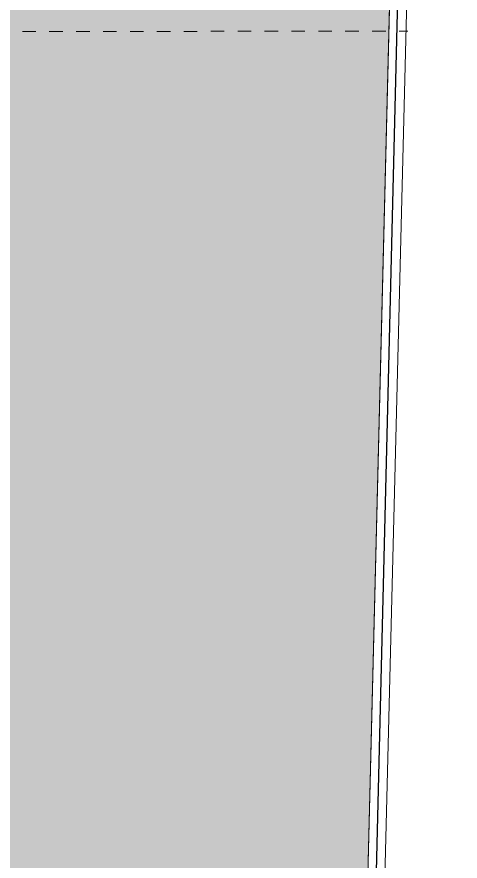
# Model space of a CAD drawing. Header units: millimetres. Extents: x 318905 to 439572, y -5133 to 105868.
# Drawn here: x 379680 to 384329, y 50744 to 59597 of the extents above; entities that cross this region are included whole.
import ezdxf

# ---------------------------------------------------------------- set-up
doc = ezdxf.new("R2010")
doc.units = ezdxf.units.MM
doc.header["$MEASUREMENT"] = 0
doc.linetypes.add('Traits', pattern=[282.222223, 141.111112, -141.111112])
for name, color, linetype, lineweight in [('2D - Dessins placés (Géomètre)_Stylo_No__141', 1, 'Continuous', 25), ('2D - Dessins placés (Géomètre)_Stylo_No__2', 8, 'Continuous', 5), ('INTI_HACHURES_Stylo_No__1', 7, 'Continuous', 5)]:
    doc.layers.add(name, color=color, linetype=linetype, lineweight=lineweight)
for name, color, linetype, lineweight, true_color in [('2D - Dessins placés (Géomètre)_Stylo_No__241', 7, 'Continuous', 5, 0x4d4d4d), ('2D - Dessins placés (Géomètre)_Stylo_No__253', 7, 'Continuous', 13, 0xb6d398), ('Terrain - original_Stylo_No__93', 7, 'Continuous', 13, 0xa2a233)]:
    doc.layers.add(name, color=color, linetype=linetype, lineweight=lineweight, true_color=true_color)

msp = doc.modelspace()

# ---------------------------------------------------------------- hatches: boundary and pattern name
at = {"layer": '2D - Dessins placés (Géomètre)_Stylo_No__253', "linetype": 'Continuous', "lineweight": 0, "true_color": 0x5b694c}
msp.add_hatch(color=251, dxfattribs=at).paths.add_polyline_path([(371353.238, 43850.427), (371283.616, 48583.252), (371573.632, 48584.519), (371573.526, 49242.194), (372693.579, 49242.374), (372693.3, 50982.732), (376530.417, 50984.472), (376529.058, 59443.39), (376130.002, 59443.326), (376130.002, 59445.875), (368353.019, 59443.362), (368351.981, 63040.659), (383676.415, 63219.993), (383196.13, 44010.808), (380926.562, 43986.62), (380924.832, 44050.65), (380617.617, 44042.355), (380619.24, 43982.257), (377254.015, 43934.474), (377253.238, 43989.208), (376959.141, 43985.033), (376959.918, 43930.298)])

# ---------------------------------------------------------------- linework, layer by layer
at = {"layer": '2D - Dessins placés (Géomètre)_Stylo_No__141', "linetype": 'Continuous', "flags": 128}
msp.add_lwpolyline([(368351.981, 63040.659), (383755.927, 63220.923), (383281.2, 43774.734), (368348.252, 43533.964)], close=True, dxfattribs=at)
at = {"layer": '2D - Dessins placés (Géomètre)_Stylo_No__2', "linetype": 'Traits'}
msp.add_line((353773.835, 59440.54), (383780.614, 59445.36), dxfattribs=at)
at = {"layer": '2D - Dessins placés (Géomètre)_Stylo_No__241', "linetype": 'Continuous', "flags": 128}
msp.add_lwpolyline([(371353.238, 43850.427), (371283.616, 48583.252), (371573.632, 48584.519), (371573.526, 49242.194), (372693.579, 49242.374), (372693.3, 50982.732), (376530.417, 50984.472), (376529.058, 59443.39), (376130.002, 59443.326), (376130.002, 59445.875), (368353.019, 59443.362), (368351.981, 63040.659), (383676.415, 63219.993), (383196.13, 44010.808), (380926.562, 43986.62), (380924.832, 44050.65), (380617.617, 44042.355), (380619.24, 43982.257), (377254.015, 43934.474), (377253.238, 43989.208), (376959.141, 43985.033), (376959.918, 43930.298)], close=True, dxfattribs=at)
at = {"layer": 'INTI_HACHURES_Stylo_No__1', "linetype": 'Continuous', "flags": 128}
msp.add_lwpolyline([(383196.13, 44010.808), (384143.781, 81912.45), (384144.366, 81934.1), (381180.551, 82089.445), (381189.984, 82269.425), (384329.02, 82105.211), (383374.962, 44012.714)], close=True, dxfattribs=at)
at = {"layer": 'Terrain - original_Stylo_No__93', "linetype": 'Continuous', "flags": 128}
msp.add_lwpolyline([(355242.809, 62889.993), (383755.927, 63220.923), (383281.2, 43774.734), (352979.142, 43298.784), (353054.875, 44816.684), (353188.181, 47598.009), (353621.201, 56324.864), (353815.298, 60495.684)], close=True, dxfattribs=at)

doc.saveas('drawing.dxf')
